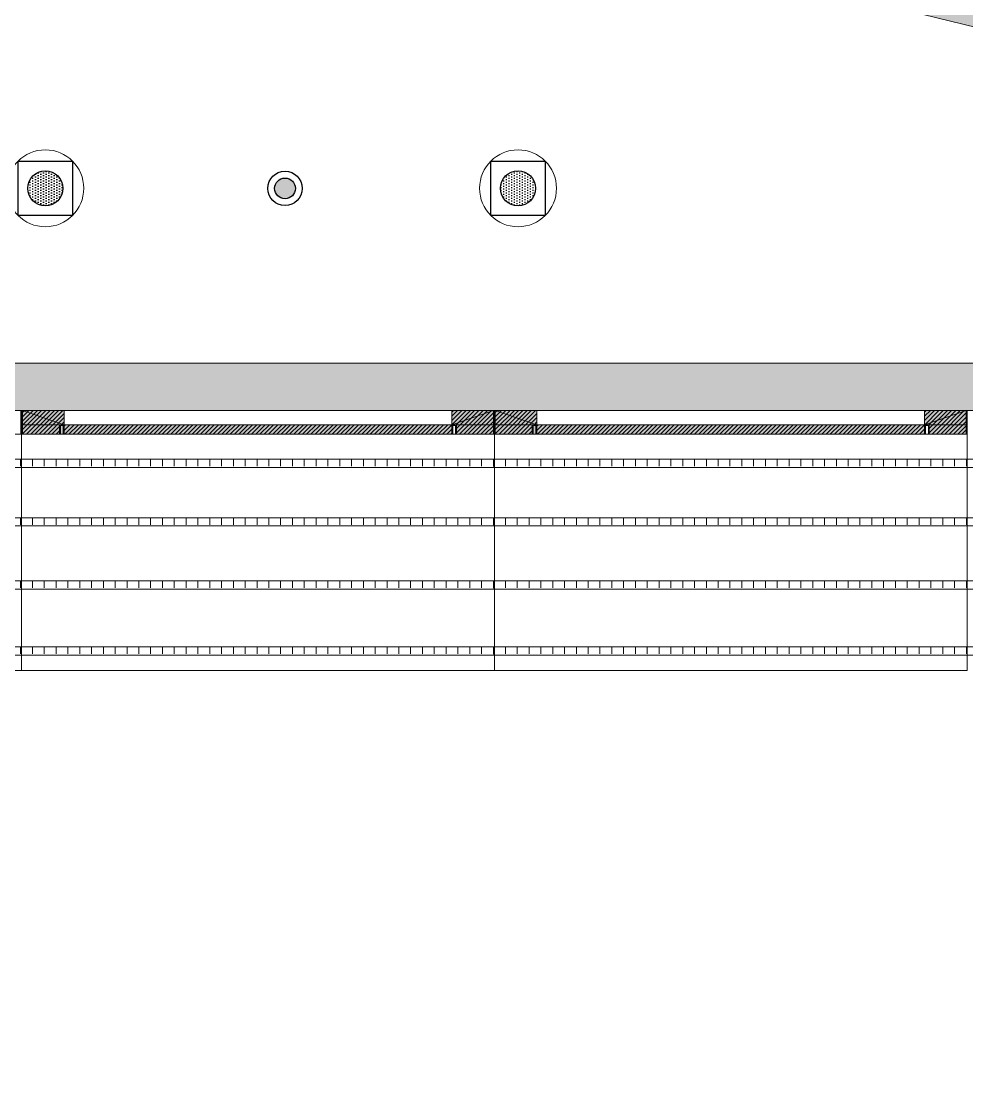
# Model space of a CAD drawing. Header units: millimetres. Extents: x 346472 to 732256, y -34068 to -15883.
# Drawn here: x 664452 to 666451, y -25002 to -22743 of the extents above; entities that cross this region are included whole.
import ezdxf

# ---------------------------------------------------------------- set-up
doc = ezdxf.new("R2010")
doc.units = ezdxf.units.MM
doc.header["$LTSCALE"] = 7
doc.linetypes.add('TRATTEGGIATA2', pattern=[9.525, 6.35, -3.175])
doc.layers.get('0').update_dxf_attribs({"lineweight": 0})
for name, color, linetype, lineweight in [('black lacquared metal', 1, 'Continuous', 9), ('LIGHTING LAY OUT', 1, 'Continuous', 18), ('QUOTE', 251, 'Continuous', 5)]:
    doc.layers.add(name, color=color, linetype=linetype, lineweight=lineweight)
for name, color, linetype in [('LD_light', 253, 'Continuous'), ('mdf panels', 7, 'Continuous'), ('WALL', 7, 'Continuous'), ('walls', 7, 'Continuous'), ('消防', 5, 'Continuous')]:
    doc.layers.add(name, color=color, linetype=linetype)
pattern_1 = [(45, (576591.918, -38300.846), (-4.49012806, 4.49012806), [])]
pattern_2 = [(45, (575591.918, -38300.846), (-4.49012806, 4.49012806), [])]
pattern_3 = [(270, (856925.254, -16040.655), (25, -2e-14), [120, -15, 30, -15])]
pattern_4 = [(270, (856925.254, -15643.892), (25, -2e-14), [120, -15, 30, -15])]
pattern_5 = [(270, (856925.254, -15901.082), (25, -2e-14), [120, -15, 30, -15])]
pattern_6 = [(270, (856925.254, -15767.665), (25, -2e-14), [120, -15, 30, -15])]
pattern_7 = [(270, (858875.792, -16040.655), (25, -2e-14), [120, -15, 30, -15])]
pattern_8 = [(270, (858875.792, -15643.892), (25, -2e-14), [120, -15, 30, -15])]
pattern_9 = [(270, (858875.792, -15901.082), (25, -2e-14), [120, -15, 30, -15])]
pattern_10 = [(270, (858875.792, -15767.665), (25, -2e-14), [120, -15, 30, -15])]

# ---------------------------------------------------------------- blocks, each defined once
blk = doc.blocks.new('12333')
at = {"layer": 'LD_light'}
h = blk.add_hatch(dxfattribs=at)
h.set_pattern_fill('DOTS', color=6, scale=90.551181, angle=-90, style=0)
h.set_pattern_definition([(270, (572990.7953, 65339.9095), (5.65944882, -2.8297244), [0, -5.65944882])])
h.paths.add_polyline_path([(568486.6, -26655.3, 1), (568412.2, -26655.3, 1)])
at = {"layer": 'LD_light', "color": 6, "elevation": -2.1}
blk.add_lwpolyline([(568506.9, -26597.8), (568506.9, -26712.8), (568391.9, -26712.8), (568391.9, -26597.8)], close=True, dxfattribs=at)
at = {"layer": 'LD_light', "color": 6}
blk.add_circle((568449.4, -26655.3, -2.1), 37.2, dxfattribs=at)
at = {"layer": 'QUOTE', "color": 6, "lineweight": 5}
blk.add_circle((568449.4, -26655.3, -2.1), 81.3, dxfattribs=at)

msp = doc.modelspace()

# ---------------------------------------------------------------- hatches: boundary and pattern name
at = {"lineweight": 5, "ltscale": 100}
h = msp.add_hatch(color=0, dxfattribs=at)
h.dxf.hatch_style = 1
h.paths.add_polyline_path([(665362.4, -23566.1), (665450.4, -23566.1), (665362.4, -23596.1)], flags=17)
h.paths.add_polyline_path([(665450.4, -23566.1), (665450.4, -23596.1), (665362.4, -23596.1)])
h.paths.add_polyline_path([(665372.4, -23596.1), (665450.4, -23596.1), (665450.4, -23616.1), (665372.4, -23616.1)])
h.paths.add_polyline_path([(664454.4, -23596.1), (665362.4, -23596.1), (665362.4, -23616.1), (664454.4, -23616.1)])
h.paths.add_polyline_path([(664454.4, -23566.1), (664542.4, -23566.1), (664542.4, -23596.1)], flags=17)
h.paths.add_polyline_path([(664454.4, -23566.1), (664542.4, -23596.1), (664454.4, -23596.1)])
h = msp.add_hatch(color=8, dxfattribs=at)
h.dxf.hatch_style = 1
h.paths.add_polyline_path([(665362.4, -23566.1), (665450.4, -23566.1), (665362.4, -23596.1)], flags=17)
h.paths.add_polyline_path([(665450.4, -23566.1), (665450.4, -23596.1), (665362.4, -23596.1)])
h.paths.add_polyline_path([(665372.4, -23596.1), (665450.4, -23596.1), (665450.4, -23616.1), (665372.4, -23616.1)])
h.paths.add_polyline_path([(664454.4, -23596.1), (665362.4, -23596.1), (665362.4, -23616.1), (664454.4, -23616.1)])
h.paths.add_polyline_path([(664454.4, -23566.1), (664542.4, -23566.1), (664542.4, -23596.1)], flags=17)
h.paths.add_polyline_path([(664454.4, -23566.1), (664542.4, -23596.1), (664454.4, -23596.1)])
h = msp.add_hatch(color=0, dxfattribs=at)
h.dxf.hatch_style = 1
h.paths.add_polyline_path([(666362.4, -23566.1), (666450.4, -23566.1), (666362.4, -23596.1)], flags=17)
h.paths.add_polyline_path([(666450.4, -23566.1), (666450.4, -23596.1), (666362.4, -23596.1)])
h.paths.add_polyline_path([(666372.4, -23596.1), (666450.4, -23596.1), (666450.4, -23616.1), (666372.4, -23616.1)])
h.paths.add_polyline_path([(665454.4, -23596.1), (666362.4, -23596.1), (666362.4, -23616.1), (665454.4, -23616.1)])
h.paths.add_polyline_path([(665454.4, -23566.1), (665542.4, -23566.1), (665542.4, -23596.1)], flags=17)
h.paths.add_polyline_path([(665454.4, -23566.1), (665542.4, -23596.1), (665454.4, -23596.1)])
h = msp.add_hatch(color=8, dxfattribs=at)
h.dxf.hatch_style = 1
h.paths.add_polyline_path([(666362.4, -23566.1), (666450.4, -23566.1), (666362.4, -23596.1)], flags=17)
h.paths.add_polyline_path([(666450.4, -23566.1), (666450.4, -23596.1), (666362.4, -23596.1)])
h.paths.add_polyline_path([(666372.4, -23596.1), (666450.4, -23596.1), (666450.4, -23616.1), (666372.4, -23616.1)])
h.paths.add_polyline_path([(665454.4, -23596.1), (666362.4, -23596.1), (666362.4, -23616.1), (665454.4, -23616.1)])
h.paths.add_polyline_path([(665454.4, -23566.1), (665542.4, -23566.1), (665542.4, -23596.1)], flags=17)
h.paths.add_polyline_path([(665454.4, -23566.1), (665542.4, -23596.1), (665454.4, -23596.1)])
at = {"layer": 'LIGHTING LAY OUT'}
h = msp.add_hatch(dxfattribs=at)
h.set_pattern_fill('ACAD_ISO08W100', color=1, scale=5, angle=-90)
h.set_pattern_definition(pattern_4)
h.paths.add_polyline_path([(665451.1, -23669), (663500.6, -23669), (663500.6, -23686.5), (665451.1, -23686.5)])
h = msp.add_hatch(dxfattribs=at)
h.set_pattern_fill('ACAD_ISO08W100', color=8, scale=5, angle=-90)
h.set_pattern_definition(pattern_4)
h.paths.add_polyline_path([(665451.1, -23669), (663500.6, -23669), (663500.6, -23686.5), (665451.1, -23686.5)])
h = msp.add_hatch(dxfattribs=at)
h.set_pattern_fill('ACAD_ISO08W100', color=1, scale=5, angle=-90)
h.set_pattern_definition(pattern_8)
h.paths.add_polyline_path([(667401.6, -23669), (665451.1, -23669), (665451.1, -23686.5), (667401.6, -23686.5)])
h = msp.add_hatch(dxfattribs=at)
h.set_pattern_fill('ACAD_ISO08W100', color=8, scale=5, angle=-90)
h.set_pattern_definition(pattern_8)
h.paths.add_polyline_path([(667401.6, -23669), (665451.1, -23669), (665451.1, -23686.5), (667401.6, -23686.5)])
h = msp.add_hatch(dxfattribs=at)
h.set_pattern_fill('ACAD_ISO08W100', color=1, scale=5, angle=-90)
h.set_pattern_definition(pattern_6)
h.paths.add_polyline_path([(665451.1, -23792.7), (663500.6, -23792.7), (663500.6, -23810.2), (665451.1, -23810.2)])
h = msp.add_hatch(dxfattribs=at)
h.set_pattern_fill('ACAD_ISO08W100', color=8, scale=5, angle=-90)
h.set_pattern_definition(pattern_6)
h.paths.add_polyline_path([(665451.1, -23792.7), (663500.6, -23792.7), (663500.6, -23810.2), (665451.1, -23810.2)])
h = msp.add_hatch(dxfattribs=at)
h.set_pattern_fill('ACAD_ISO08W100', color=1, scale=5, angle=-90)
h.set_pattern_definition(pattern_10)
h.paths.add_polyline_path([(667401.6, -23792.7), (665451.1, -23792.7), (665451.1, -23810.2), (667401.6, -23810.2)])
h = msp.add_hatch(dxfattribs=at)
h.set_pattern_fill('ACAD_ISO08W100', color=8, scale=5, angle=-90)
h.set_pattern_definition(pattern_10)
h.paths.add_polyline_path([(667401.6, -23792.7), (665451.1, -23792.7), (665451.1, -23810.2), (667401.6, -23810.2)])
h = msp.add_hatch(dxfattribs=at)
h.set_pattern_fill('ACAD_ISO08W100', color=1, scale=5, angle=-90)
h.set_pattern_definition(pattern_5)
h.paths.add_polyline_path([(665451.1, -23926.2), (663500.6, -23926.2), (663500.6, -23943.6), (665451.1, -23943.6)])
h = msp.add_hatch(dxfattribs=at)
h.set_pattern_fill('ACAD_ISO08W100', color=8, scale=5, angle=-90)
h.set_pattern_definition(pattern_5)
h.paths.add_polyline_path([(665451.1, -23926.2), (663500.6, -23926.2), (663500.6, -23943.6), (665451.1, -23943.6)])
h = msp.add_hatch(dxfattribs=at)
h.set_pattern_fill('ACAD_ISO08W100', color=1, scale=5, angle=-90)
h.set_pattern_definition(pattern_9)
h.paths.add_polyline_path([(667401.6, -23926.2), (665451.1, -23926.2), (665451.1, -23943.6), (667401.6, -23943.6)])
h = msp.add_hatch(dxfattribs=at)
h.set_pattern_fill('ACAD_ISO08W100', color=8, scale=5, angle=-90)
h.set_pattern_definition(pattern_9)
h.paths.add_polyline_path([(667401.6, -23926.2), (665451.1, -23926.2), (665451.1, -23943.6), (667401.6, -23943.6)])
h = msp.add_hatch(dxfattribs=at)
h.set_pattern_fill('ACAD_ISO08W100', color=1, scale=5, angle=-90)
h.set_pattern_definition(pattern_3)
h.paths.add_polyline_path([(665451.1, -24065.7), (663500.6, -24065.7), (663500.6, -24083.2), (665451.1, -24083.2)])
h = msp.add_hatch(dxfattribs=at)
h.set_pattern_fill('ACAD_ISO08W100', color=8, scale=5, angle=-90)
h.set_pattern_definition(pattern_3)
h.paths.add_polyline_path([(665451.1, -24065.7), (663500.6, -24065.7), (663500.6, -24083.2), (665451.1, -24083.2)])
h = msp.add_hatch(dxfattribs=at)
h.set_pattern_fill('ACAD_ISO08W100', color=1, scale=5, angle=-90)
h.set_pattern_definition(pattern_7)
h.paths.add_polyline_path([(667401.6, -24065.7), (665451.1, -24065.7), (665451.1, -24083.2), (667401.6, -24083.2)])
h = msp.add_hatch(dxfattribs=at)
h.set_pattern_fill('ACAD_ISO08W100', color=8, scale=5, angle=-90)
h.set_pattern_definition(pattern_7)
h.paths.add_polyline_path([(667401.6, -24065.7), (665451.1, -24065.7), (665451.1, -24083.2), (667401.6, -24083.2)])
at = {"layer": 'mdf panels', "lineweight": 5}
h = msp.add_hatch(dxfattribs=at)
h.set_pattern_fill('ANSI31', color=0, scale=2)
h.set_pattern_definition(pattern_2)
h.paths.add_polyline_path([(664532.4, -23596.1), (664454.4, -23596.1), (664454.4, -23616.1), (664532.4, -23616.1)])
h.paths.add_polyline_path([(664542.4, -23566.1), (664454.4, -23566.1), (664542.4, -23596.1)], flags=17)
h.paths.add_polyline_path([(664454.4, -23566.1), (664454.4, -23596.1), (664532.4, -23596.1), (664542.4, -23596.1)], flags=17)
h.paths.add_polyline_path([(665450.4, -23566.1), (665362.4, -23566.1), (665450.4, -23596.1)], flags=17)
h.paths.add_polyline_path([(665362.4, -23566.1), (665362.4, -23596.1), (665450.4, -23596.1)], flags=17)
h.paths.add_polyline_path([(665362.4, -23616.1), (665362.4, -23596.1), (664542.4, -23596.1), (664542.4, -23616.1)])
h.paths.add_polyline_path([(665372.4, -23596.1), (665372.4, -23616.1), (665450.4, -23616.1), (665450.4, -23596.1)])
h = msp.add_hatch(dxfattribs=at)
h.set_pattern_fill('ANSI31', color=8, scale=2)
h.set_pattern_definition(pattern_2)
h.paths.add_polyline_path([(664532.4, -23596.1), (664454.4, -23596.1), (664454.4, -23616.1), (664532.4, -23616.1)])
h.paths.add_polyline_path([(664542.4, -23566.1), (664454.4, -23566.1), (664542.4, -23596.1)], flags=17)
h.paths.add_polyline_path([(664454.4, -23566.1), (664454.4, -23596.1), (664532.4, -23596.1), (664542.4, -23596.1)], flags=17)
h.paths.add_polyline_path([(665450.4, -23566.1), (665362.4, -23566.1), (665450.4, -23596.1)], flags=17)
h.paths.add_polyline_path([(665362.4, -23566.1), (665362.4, -23596.1), (665450.4, -23596.1)], flags=17)
h.paths.add_polyline_path([(665362.4, -23616.1), (665362.4, -23596.1), (664542.4, -23596.1), (664542.4, -23616.1)])
h.paths.add_polyline_path([(665372.4, -23596.1), (665372.4, -23616.1), (665450.4, -23616.1), (665450.4, -23596.1)])
h = msp.add_hatch(dxfattribs=at)
h.set_pattern_fill('ANSI31', color=0, scale=2)
h.set_pattern_definition(pattern_1)
h.paths.add_polyline_path([(665532.4, -23596.1), (665454.4, -23596.1), (665454.4, -23616.1), (665532.4, -23616.1)])
h.paths.add_polyline_path([(665542.4, -23566.1), (665454.4, -23566.1), (665542.4, -23596.1)], flags=17)
h.paths.add_polyline_path([(665454.4, -23566.1), (665454.4, -23596.1), (665532.4, -23596.1), (665542.4, -23596.1)], flags=17)
h.paths.add_polyline_path([(666450.4, -23566.1), (666362.4, -23566.1), (666450.4, -23596.1)], flags=17)
h.paths.add_polyline_path([(666362.4, -23566.1), (666362.4, -23596.1), (666450.4, -23596.1)], flags=17)
h.paths.add_polyline_path([(666362.4, -23616.1), (666362.4, -23596.1), (665542.4, -23596.1), (665542.4, -23616.1)])
h.paths.add_polyline_path([(666372.4, -23596.1), (666372.4, -23616.1), (666450.4, -23616.1), (666450.4, -23596.1)])
h = msp.add_hatch(dxfattribs=at)
h.set_pattern_fill('ANSI31', color=8, scale=2)
h.set_pattern_definition(pattern_1)
h.paths.add_polyline_path([(665532.4, -23596.1), (665454.4, -23596.1), (665454.4, -23616.1), (665532.4, -23616.1)])
h.paths.add_polyline_path([(665542.4, -23566.1), (665454.4, -23566.1), (665542.4, -23596.1)], flags=17)
h.paths.add_polyline_path([(665454.4, -23566.1), (665454.4, -23596.1), (665532.4, -23596.1), (665542.4, -23596.1)], flags=17)
h.paths.add_polyline_path([(666450.4, -23566.1), (666362.4, -23566.1), (666450.4, -23596.1)], flags=17)
h.paths.add_polyline_path([(666362.4, -23566.1), (666362.4, -23596.1), (666450.4, -23596.1)], flags=17)
h.paths.add_polyline_path([(666362.4, -23616.1), (666362.4, -23596.1), (665542.4, -23596.1), (665542.4, -23616.1)])
h.paths.add_polyline_path([(666372.4, -23596.1), (666372.4, -23616.1), (666450.4, -23616.1), (666450.4, -23596.1)])
at = {"layer": 'walls', "lineweight": 5}
h = msp.add_hatch(color=0, dxfattribs=at)
h.dxf.hatch_style = 1
h.paths.add_polyline_path([(659721.3, -18888.6), (659443.8, -18990.8), (660125.2, -21259.8), (660416, -28254), (660615.8, -28245.5), (660325, -21251.5), (665452.4, -22506.4), (665452.4, -22300.5), (660372.6, -21057.2)])
h.paths.add_polyline_path([(665452.4, -22300.5), (665452.4, -22506.4), (672345.2, -24193.4), (672208.2, -24753.3), (672189.5, -24829.7), (672286.6, -24853.4), (672383.8, -24877.2), (672587, -24046.7)])
h.paths.add_polyline_path([(672140.1, -25872.8), (672177, -25722.3), (671982.7, -25674.7), (671898.3, -26019.5), (674287.8, -26604.4), (673756.4, -28775.6), (673963.9, -28775.6), (674533.9, -26463.9)])
h.paths.add_polyline_path([(673963.9, -28775.6), (673756.4, -28775.6), (673715.9, -28941), (673911, -28990.1)])
h.paths.add_polyline_path([(673716.6, -28941.2), (673694.3, -29029.3), (673670.8, -29125.5), (673669.7, -29129.8), (675073.2, -29478.4), (675123.7, -29295.2)])
h = msp.add_hatch(color=8, dxfattribs=at)
h.dxf.hatch_style = 1
h.paths.add_polyline_path([(659721.3, -18888.6), (659443.8, -18990.8), (660125.2, -21259.8), (660416, -28254), (660615.8, -28245.5), (660325, -21251.5), (665452.4, -22506.4), (665452.4, -22300.5), (660372.6, -21057.2)])
h.paths.add_polyline_path([(665452.4, -22300.5), (665452.4, -22506.4), (672345.2, -24193.4), (672208.2, -24753.3), (672189.5, -24829.7), (672286.6, -24853.4), (672383.8, -24877.2), (672587, -24046.7)])
h.paths.add_polyline_path([(672140.1, -25872.8), (672177, -25722.3), (671982.7, -25674.7), (671898.3, -26019.5), (674287.8, -26604.4), (673756.4, -28775.6), (673963.9, -28775.6), (674533.9, -26463.9)])
h.paths.add_polyline_path([(673963.9, -28775.6), (673756.4, -28775.6), (673715.9, -28941), (673911, -28990.1)])
h.paths.add_polyline_path([(673716.6, -28941.2), (673694.3, -29029.3), (673670.8, -29125.5), (673669.7, -29129.8), (675073.2, -29478.4), (675123.7, -29295.2)])
h = msp.add_hatch(dxfattribs=at)
h.set_pattern_fill('AR-CONC', color=8, scale=0.5)
h.paths.add_polyline_path([(669554.7, -23510.5), (669373.5, -23466.1), (665452.4, -23466.1), (665452.4, -23566.1), (669554.7, -23566.1)])
h.paths.add_polyline_path([(665452.4, -23466.1), (662452.4, -23466.1), (662422.4, -23466.1), (662422.4, -23566.1), (665452.4, -23566.1)])
h.paths.add_polyline_path([(662502.4, -21784.4), (662422.4, -21760), (662422.4, -22726.1), (662502.4, -22726.1)])
at = {"layer": '消防', "ltscale": 2}
msp.add_hatch(color=5, dxfattribs=at).paths.add_polyline_path([(665031.4, -23096.3, 1), (664987.6, -23096.3, 1)])

# ---------------------------------------------------------------- linework, layer by layer
at = {"layer": 'black lacquared metal', "color": 0, "lineweight": 5, "elevation": 0.2}
for points in [[(663452.4, -23566.1), (664452.4, -23566.1), (664452.4, -24116.1), (663452.4, -24116.1)], [(664452.4, -23566.1), (664450.4, -23566.1), (664450.4, -23616.1), (664452.4, -23616.1)], [(664452.4, -23566.1), (665452.4, -23566.1), (665452.4, -24116.1), (664452.4, -24116.1)], [(664452.4, -23566.1), (664454.4, -23566.1), (664454.4, -23616.1), (664452.4, -23616.1)], [(665452.4, -23566.1), (665450.4, -23566.1), (665450.4, -23616.1), (665452.4, -23616.1)], [(665452.4, -23566.1), (666452.4, -23566.1), (666452.4, -24116.1), (665452.4, -24116.1)], [(665452.4, -23566.1), (665454.4, -23566.1), (665454.4, -23616.1), (665452.4, -23616.1)], [(666452.4, -23566.1), (666450.4, -23566.1), (666450.4, -23616.1), (666452.4, -23616.1)]]:
    msp.add_lwpolyline(points, close=True, dxfattribs=at)
at = {"layer": 'black lacquared metal', "color": 0, "linetype": 'TRATTEGGIATA2', "lineweight": 5, "elevation": 0.2}
for points in [[(663452.4, -23566.1), (664452.4, -23566.1), (664452.4, -23616.1), (663452.4, -23616.1)], [(663452.4, -23566.1), (664452.4, -23566.1), (664452.4, -23616.1), (663452.4, -23616.1)], [(664452.4, -23566.1), (665452.4, -23566.1), (665452.4, -23616.1), (664452.4, -23616.1)], [(664452.4, -23566.1), (665452.4, -23566.1), (665452.4, -23616.1), (664452.4, -23616.1)], [(665452.4, -23566.1), (666452.4, -23566.1), (666452.4, -23616.1), (665452.4, -23616.1)], [(665452.4, -23566.1), (666452.4, -23566.1), (666452.4, -23616.1), (665452.4, -23616.1)]]:
    msp.add_lwpolyline(points, close=True, dxfattribs=at)
at = {"layer": 'black lacquared metal', "color": 8, "lineweight": 5, "elevation": 0.2}
for points in [[(663452.4, -23566.1), (664452.4, -23566.1), (664452.4, -24116.1), (663452.4, -24116.1)], [(664452.4, -23566.1), (664450.4, -23566.1), (664450.4, -23616.1), (664452.4, -23616.1)], [(664452.4, -23566.1), (665452.4, -23566.1), (665452.4, -24116.1), (664452.4, -24116.1)], [(664452.4, -23566.1), (664454.4, -23566.1), (664454.4, -23616.1), (664452.4, -23616.1)], [(665452.4, -23566.1), (665450.4, -23566.1), (665450.4, -23616.1), (665452.4, -23616.1)], [(665452.4, -23566.1), (666452.4, -23566.1), (666452.4, -24116.1), (665452.4, -24116.1)], [(665452.4, -23566.1), (665454.4, -23566.1), (665454.4, -23616.1), (665452.4, -23616.1)], [(666452.4, -23566.1), (666450.4, -23566.1), (666450.4, -23616.1), (666452.4, -23616.1)]]:
    msp.add_lwpolyline(points, close=True, dxfattribs=at)
at = {"layer": 'black lacquared metal', "color": 8, "linetype": 'TRATTEGGIATA2', "lineweight": 5, "elevation": 0.2}
for points in [[(663452.4, -23566.1), (664452.4, -23566.1), (664452.4, -23616.1), (663452.4, -23616.1)], [(663452.4, -23566.1), (664452.4, -23566.1), (664452.4, -23616.1), (663452.4, -23616.1)], [(664452.4, -23566.1), (665452.4, -23566.1), (665452.4, -23616.1), (664452.4, -23616.1)], [(664452.4, -23566.1), (665452.4, -23566.1), (665452.4, -23616.1), (664452.4, -23616.1)], [(665452.4, -23566.1), (666452.4, -23566.1), (666452.4, -23616.1), (665452.4, -23616.1)], [(665452.4, -23566.1), (666452.4, -23566.1), (666452.4, -23616.1), (665452.4, -23616.1)]]:
    msp.add_lwpolyline(points, close=True, dxfattribs=at)
at = {"layer": 'LIGHTING LAY OUT', "elevation": 0.2}
for points in [[(665451.1, -23669), (663500.6, -23669), (663500.6, -23686.5), (665451.1, -23686.5)], [(667401.6, -23669), (665451.1, -23669), (665451.1, -23686.5), (667401.6, -23686.5)], [(665451.1, -23792.7), (663500.6, -23792.7), (663500.6, -23810.2), (665451.1, -23810.2)], [(667401.6, -23792.7), (665451.1, -23792.7), (665451.1, -23810.2), (667401.6, -23810.2)], [(665451.1, -23926.2), (663500.6, -23926.2), (663500.6, -23943.6), (665451.1, -23943.6)], [(667401.6, -23926.2), (665451.1, -23926.2), (665451.1, -23943.6), (667401.6, -23943.6)], [(665451.1, -24065.7), (663500.6, -24065.7), (663500.6, -24083.2), (665451.1, -24083.2)], [(667401.6, -24065.7), (665451.1, -24065.7), (665451.1, -24083.2), (667401.6, -24083.2)]]:
    msp.add_lwpolyline(points, close=True, dxfattribs=at)
at = {"layer": 'LIGHTING LAY OUT', "color": 8, "elevation": 0.2}
for points in [[(665451.1, -23669), (663500.6, -23669), (663500.6, -23686.5), (665451.1, -23686.5)], [(667401.6, -23669), (665451.1, -23669), (665451.1, -23686.5), (667401.6, -23686.5)], [(665451.1, -23792.7), (663500.6, -23792.7), (663500.6, -23810.2), (665451.1, -23810.2)], [(667401.6, -23792.7), (665451.1, -23792.7), (665451.1, -23810.2), (667401.6, -23810.2)], [(665451.1, -23926.2), (663500.6, -23926.2), (663500.6, -23943.6), (665451.1, -23943.6)], [(667401.6, -23926.2), (665451.1, -23926.2), (665451.1, -23943.6), (667401.6, -23943.6)], [(665451.1, -24065.7), (663500.6, -24065.7), (663500.6, -24083.2), (665451.1, -24083.2)], [(667401.6, -24065.7), (665451.1, -24065.7), (665451.1, -24083.2), (667401.6, -24083.2)]]:
    msp.add_lwpolyline(points, close=True, dxfattribs=at)
at = {"layer": 'mdf panels', "color": 0, "lineweight": 5}
for p, q in [((664452.4, -23566.1, 0.2), (664452.4, -23616.1, 0.2)), ((664452.4, -23566.1, 0.2), (664452.4, -23616.1, 0.2)), ((664452.4, -23566.1, 0.2), (664452.4, -23616.1, 0.2)), ((664452.4, -23566.1, 0.2), (664452.4, -23616.1, 0.2)), ((664454.4, -23566.1, 0.2), (664454.4, -23616.1, 0.2)), ((664454.4, -23566.1, 0.2), (664542.4, -23596.1, 0.2)), ((665450.4, -23566.1, 0.2), (665362.4, -23596.1, 0.2)), ((665450.4, -23566.1, 0.2), (665450.4, -23616.1, 0.2)), ((665452.4, -23566.1, 0.2), (665452.4, -23616.1, 0.2)), ((665452.4, -23566.1, 0.2), (665452.4, -23616.1, 0.2)), ((665452.4, -23566.1, 0.2), (665452.4, -23616.1, 0.2)), ((665452.4, -23566.1, 0.2), (665452.4, -23616.1, 0.2)), ((665454.4, -23566.1, 0.2), (665454.4, -23616.1, 0.2)), ((665454.4, -23566.1, 0.2), (665542.4, -23596.1, 0.2)), ((666450.4, -23566.1, 0.2), (666362.4, -23596.1, 0.2)), ((666450.4, -23566.1, 0.2), (666450.4, -23616.1, 0.2))]:
    msp.add_line(p, q, dxfattribs=at)
at = {"layer": 'mdf panels', "color": 8, "lineweight": 5}
for p, q in [((664452.4, -23566.1, 0.2), (664452.4, -23616.1, 0.2)), ((664452.4, -23566.1, 0.2), (664452.4, -23616.1, 0.2)), ((664452.4, -23566.1, 0.2), (664452.4, -23616.1, 0.2)), ((664452.4, -23566.1, 0.2), (664452.4, -23616.1, 0.2)), ((664454.4, -23566.1, 0.2), (664454.4, -23616.1, 0.2)), ((664454.4, -23566.1, 0.2), (664542.4, -23596.1, 0.2)), ((665450.4, -23566.1, 0.2), (665362.4, -23596.1, 0.2)), ((665450.4, -23566.1, 0.2), (665450.4, -23616.1, 0.2)), ((665452.4, -23566.1, 0.2), (665452.4, -23616.1, 0.2)), ((665452.4, -23566.1, 0.2), (665452.4, -23616.1, 0.2)), ((665452.4, -23566.1, 0.2), (665452.4, -23616.1, 0.2)), ((665452.4, -23566.1, 0.2), (665452.4, -23616.1, 0.2)), ((665454.4, -23566.1, 0.2), (665454.4, -23616.1, 0.2)), ((665454.4, -23566.1, 0.2), (665542.4, -23596.1, 0.2)), ((666450.4, -23566.1, 0.2), (666362.4, -23596.1, 0.2)), ((666450.4, -23566.1, 0.2), (666450.4, -23616.1, 0.2))]:
    msp.add_line(p, q, dxfattribs=at)
at = {"layer": 'mdf panels', "color": 0, "lineweight": 5, "elevation": 0.2}
for points in [[(663452.4, -23566.1), (664452.4, -23566.1), (664452.4, -23616.1), (663452.4, -23616.1)], [(664452.4, -23566.1), (665452.4, -23566.1), (665452.4, -23616.1), (664452.4, -23616.1)], [(664454.4, -23566.1), (664542.4, -23566.1), (664542.4, -23596.1), (664454.4, -23596.1)], [(665450.4, -23566.1), (665362.4, -23566.1), (665362.4, -23596.1), (665450.4, -23596.1)], [(665452.4, -23566.1), (666452.4, -23566.1), (666452.4, -23616.1), (665452.4, -23616.1)], [(665454.4, -23566.1), (665542.4, -23566.1), (665542.4, -23596.1), (665454.4, -23596.1)], [(666450.4, -23566.1), (666362.4, -23566.1), (666362.4, -23596.1), (666450.4, -23596.1)], [(664454.4, -23616.1), (665450.4, -23616.1), (665450.4, -23596.1), (664454.4, -23596.1)], [(664532.4, -23616.1), (664542.4, -23616.1), (664542.4, -23596.1), (664532.4, -23596.1)], [(665372.4, -23616.1), (665362.4, -23616.1), (665362.4, -23596.1), (665372.4, -23596.1)], [(665454.4, -23616.1), (666450.4, -23616.1), (666450.4, -23596.1), (665454.4, -23596.1)], [(665532.4, -23616.1), (665542.4, -23616.1), (665542.4, -23596.1), (665532.4, -23596.1)], [(666372.4, -23616.1), (666362.4, -23616.1), (666362.4, -23596.1), (666372.4, -23596.1)]]:
    msp.add_lwpolyline(points, close=True, dxfattribs=at)
at = {"layer": 'mdf panels', "color": 8, "lineweight": 5, "elevation": 0.2}
for points in [[(663452.4, -23566.1), (664452.4, -23566.1), (664452.4, -23616.1), (663452.4, -23616.1)], [(664452.4, -23566.1), (665452.4, -23566.1), (665452.4, -23616.1), (664452.4, -23616.1)], [(664454.4, -23566.1), (664542.4, -23566.1), (664542.4, -23596.1), (664454.4, -23596.1)], [(665450.4, -23566.1), (665362.4, -23566.1), (665362.4, -23596.1), (665450.4, -23596.1)], [(665452.4, -23566.1), (666452.4, -23566.1), (666452.4, -23616.1), (665452.4, -23616.1)], [(665454.4, -23566.1), (665542.4, -23566.1), (665542.4, -23596.1), (665454.4, -23596.1)], [(666450.4, -23566.1), (666362.4, -23566.1), (666362.4, -23596.1), (666450.4, -23596.1)], [(664454.4, -23616.1), (665450.4, -23616.1), (665450.4, -23596.1), (664454.4, -23596.1)], [(664532.4, -23616.1), (664542.4, -23616.1), (664542.4, -23596.1), (664532.4, -23596.1)], [(665372.4, -23616.1), (665362.4, -23616.1), (665362.4, -23596.1), (665372.4, -23596.1)], [(665454.4, -23616.1), (666450.4, -23616.1), (666450.4, -23596.1), (665454.4, -23596.1)], [(665532.4, -23616.1), (665542.4, -23616.1), (665542.4, -23596.1), (665532.4, -23596.1)], [(666372.4, -23616.1), (666362.4, -23616.1), (666362.4, -23596.1), (666372.4, -23596.1)]]:
    msp.add_lwpolyline(points, close=True, dxfattribs=at)
at = {"layer": 'mdf panels', "color": 0, "lineweight": 5, "elevation": 0.2}
for points in [[(664532.4, -23616.1), (664532.4, -23596.1), (664542.4, -23596.1), (664542.4, -23616.1)], [(664532.4, -23596.1), (664542.4, -23596.1), (664542.4, -23616.1), (664540.4, -23616.1), (664540.4, -23598.1), (664534.4, -23598.1), (664534.4, -23616.1), (664532.4, -23616.1), (664532.4, -23596.1)], [(664534.4, -23616.1), (664532.4, -23616.1), (664532.4, -23596.1), (664542.4, -23596.1), (664542.4, -23616.1), (664540.4, -23616.1)], [(664542.4, -23616.1), (664542.4, -23596.1), (664532.4, -23596.1), (664532.4, -23616.1)], [(664542.4, -23596.1), (664532.4, -23596.1), (664532.4, -23616.1), (664534.4, -23616.1), (664534.4, -23598.1), (664540.4, -23598.1), (664540.4, -23616.1), (664542.4, -23616.1), (664542.4, -23596.1)], [(664534.4, -23616.1), (664534.4, -23598.1), (664540.4, -23598.1), (664540.4, -23616.1)], [(664540.4, -23616.1), (664540.4, -23598.1), (664534.4, -23598.1), (664534.4, -23616.1)], [(665372.4, -23616.1), (665372.4, -23596.1), (665362.4, -23596.1), (665362.4, -23616.1)], [(665372.4, -23596.1), (665362.4, -23596.1), (665362.4, -23616.1), (665364.4, -23616.1), (665364.4, -23598.1), (665370.4, -23598.1), (665370.4, -23616.1), (665372.4, -23616.1), (665372.4, -23596.1)], [(665370.4, -23616.1), (665370.4, -23598.1), (665364.4, -23598.1), (665364.4, -23616.1)], [(665532.4, -23616.1), (665532.4, -23596.1), (665542.4, -23596.1), (665542.4, -23616.1)], [(665532.4, -23596.1), (665542.4, -23596.1), (665542.4, -23616.1), (665540.4, -23616.1), (665540.4, -23598.1), (665534.4, -23598.1), (665534.4, -23616.1), (665532.4, -23616.1), (665532.4, -23596.1)], [(665534.4, -23616.1), (665532.4, -23616.1), (665532.4, -23596.1), (665542.4, -23596.1), (665542.4, -23616.1), (665540.4, -23616.1)], [(665542.4, -23616.1), (665542.4, -23596.1), (665532.4, -23596.1), (665532.4, -23616.1)], [(665542.4, -23596.1), (665532.4, -23596.1), (665532.4, -23616.1), (665534.4, -23616.1), (665534.4, -23598.1), (665540.4, -23598.1), (665540.4, -23616.1), (665542.4, -23616.1), (665542.4, -23596.1)], [(665534.4, -23616.1), (665534.4, -23598.1), (665540.4, -23598.1), (665540.4, -23616.1)], [(665540.4, -23616.1), (665540.4, -23598.1), (665534.4, -23598.1), (665534.4, -23616.1)], [(666372.4, -23616.1), (666372.4, -23596.1), (666362.4, -23596.1), (666362.4, -23616.1)], [(666372.4, -23596.1), (666362.4, -23596.1), (666362.4, -23616.1), (666364.4, -23616.1), (666364.4, -23598.1), (666370.4, -23598.1), (666370.4, -23616.1), (666372.4, -23616.1), (666372.4, -23596.1)], [(666370.4, -23616.1), (666370.4, -23598.1), (666364.4, -23598.1), (666364.4, -23616.1)]]:
    msp.add_lwpolyline(points, dxfattribs=at)
at = {"layer": 'mdf panels', "color": 8, "lineweight": 5, "elevation": 0.2}
for points in [[(664532.4, -23616.1), (664532.4, -23596.1), (664542.4, -23596.1), (664542.4, -23616.1)], [(664532.4, -23596.1), (664542.4, -23596.1), (664542.4, -23616.1), (664540.4, -23616.1), (664540.4, -23598.1), (664534.4, -23598.1), (664534.4, -23616.1), (664532.4, -23616.1), (664532.4, -23596.1)], [(664534.4, -23616.1), (664532.4, -23616.1), (664532.4, -23596.1), (664542.4, -23596.1), (664542.4, -23616.1), (664540.4, -23616.1)], [(664542.4, -23616.1), (664542.4, -23596.1), (664532.4, -23596.1), (664532.4, -23616.1)], [(664542.4, -23596.1), (664532.4, -23596.1), (664532.4, -23616.1), (664534.4, -23616.1), (664534.4, -23598.1), (664540.4, -23598.1), (664540.4, -23616.1), (664542.4, -23616.1), (664542.4, -23596.1)], [(664534.4, -23616.1), (664534.4, -23598.1), (664540.4, -23598.1), (664540.4, -23616.1)], [(664540.4, -23616.1), (664540.4, -23598.1), (664534.4, -23598.1), (664534.4, -23616.1)], [(665372.4, -23616.1), (665372.4, -23596.1), (665362.4, -23596.1), (665362.4, -23616.1)], [(665372.4, -23596.1), (665362.4, -23596.1), (665362.4, -23616.1), (665364.4, -23616.1), (665364.4, -23598.1), (665370.4, -23598.1), (665370.4, -23616.1), (665372.4, -23616.1), (665372.4, -23596.1)], [(665370.4, -23616.1), (665370.4, -23598.1), (665364.4, -23598.1), (665364.4, -23616.1)], [(665532.4, -23616.1), (665532.4, -23596.1), (665542.4, -23596.1), (665542.4, -23616.1)], [(665532.4, -23596.1), (665542.4, -23596.1), (665542.4, -23616.1), (665540.4, -23616.1), (665540.4, -23598.1), (665534.4, -23598.1), (665534.4, -23616.1), (665532.4, -23616.1), (665532.4, -23596.1)], [(665534.4, -23616.1), (665532.4, -23616.1), (665532.4, -23596.1), (665542.4, -23596.1), (665542.4, -23616.1), (665540.4, -23616.1)], [(665542.4, -23616.1), (665542.4, -23596.1), (665532.4, -23596.1), (665532.4, -23616.1)], [(665542.4, -23596.1), (665532.4, -23596.1), (665532.4, -23616.1), (665534.4, -23616.1), (665534.4, -23598.1), (665540.4, -23598.1), (665540.4, -23616.1), (665542.4, -23616.1), (665542.4, -23596.1)], [(665534.4, -23616.1), (665534.4, -23598.1), (665540.4, -23598.1), (665540.4, -23616.1)], [(665540.4, -23616.1), (665540.4, -23598.1), (665534.4, -23598.1), (665534.4, -23616.1)], [(666372.4, -23616.1), (666372.4, -23596.1), (666362.4, -23596.1), (666362.4, -23616.1)], [(666372.4, -23596.1), (666362.4, -23596.1), (666362.4, -23616.1), (666364.4, -23616.1), (666364.4, -23598.1), (666370.4, -23598.1), (666370.4, -23616.1), (666372.4, -23616.1), (666372.4, -23596.1)], [(666370.4, -23616.1), (666370.4, -23598.1), (666364.4, -23598.1), (666364.4, -23616.1)]]:
    msp.add_lwpolyline(points, dxfattribs=at)
at = {"layer": 'WALL', "color": 0, "lineweight": 5}
msp.add_line((660325, -21251.5, 0.2), (672345.2, -24193.4, 0.2), dxfattribs=at)
at = {"layer": 'WALL', "color": 8, "lineweight": 5}
msp.add_line((660325, -21251.5, 0.2), (672345.2, -24193.4, 0.2), dxfattribs=at)
at = {"layer": 'walls', "color": 0, "lineweight": 5}
for p, q in [((669373.5, -23466.1, 1.2), (662402.4, -23466.1, 0.2)), ((669554.7, -23566.1, 1.2), (662422.4, -23566.1, 0.2))]:
    msp.add_line(p, q, dxfattribs=at)
at = {"layer": 'walls', "color": 8, "lineweight": 5}
for p, q in [((669373.5, -23466.1, 1.2), (662402.4, -23466.1, 0.2)), ((669554.7, -23566.1, 1.2), (662422.4, -23566.1, 0.2))]:
    msp.add_line(p, q, dxfattribs=at)
at = {"layer": '消防', "color": 5, "ltscale": 2}
for radius in [36.5, 21.9]:
    msp.add_circle((665009.5, -23096.3, 0.2), radius, dxfattribs=at)

# ---------------------------------------------------------------- block references
at = {"layer": 'QUOTE', "color": 10, "lineweight": 5}
for p in [(96053, 3559.1, 2.3), (97053, 3559.1, 2.3)]:
    msp.add_blockref('12333', p, dxfattribs=at)

doc.saveas('drawing.dxf')
